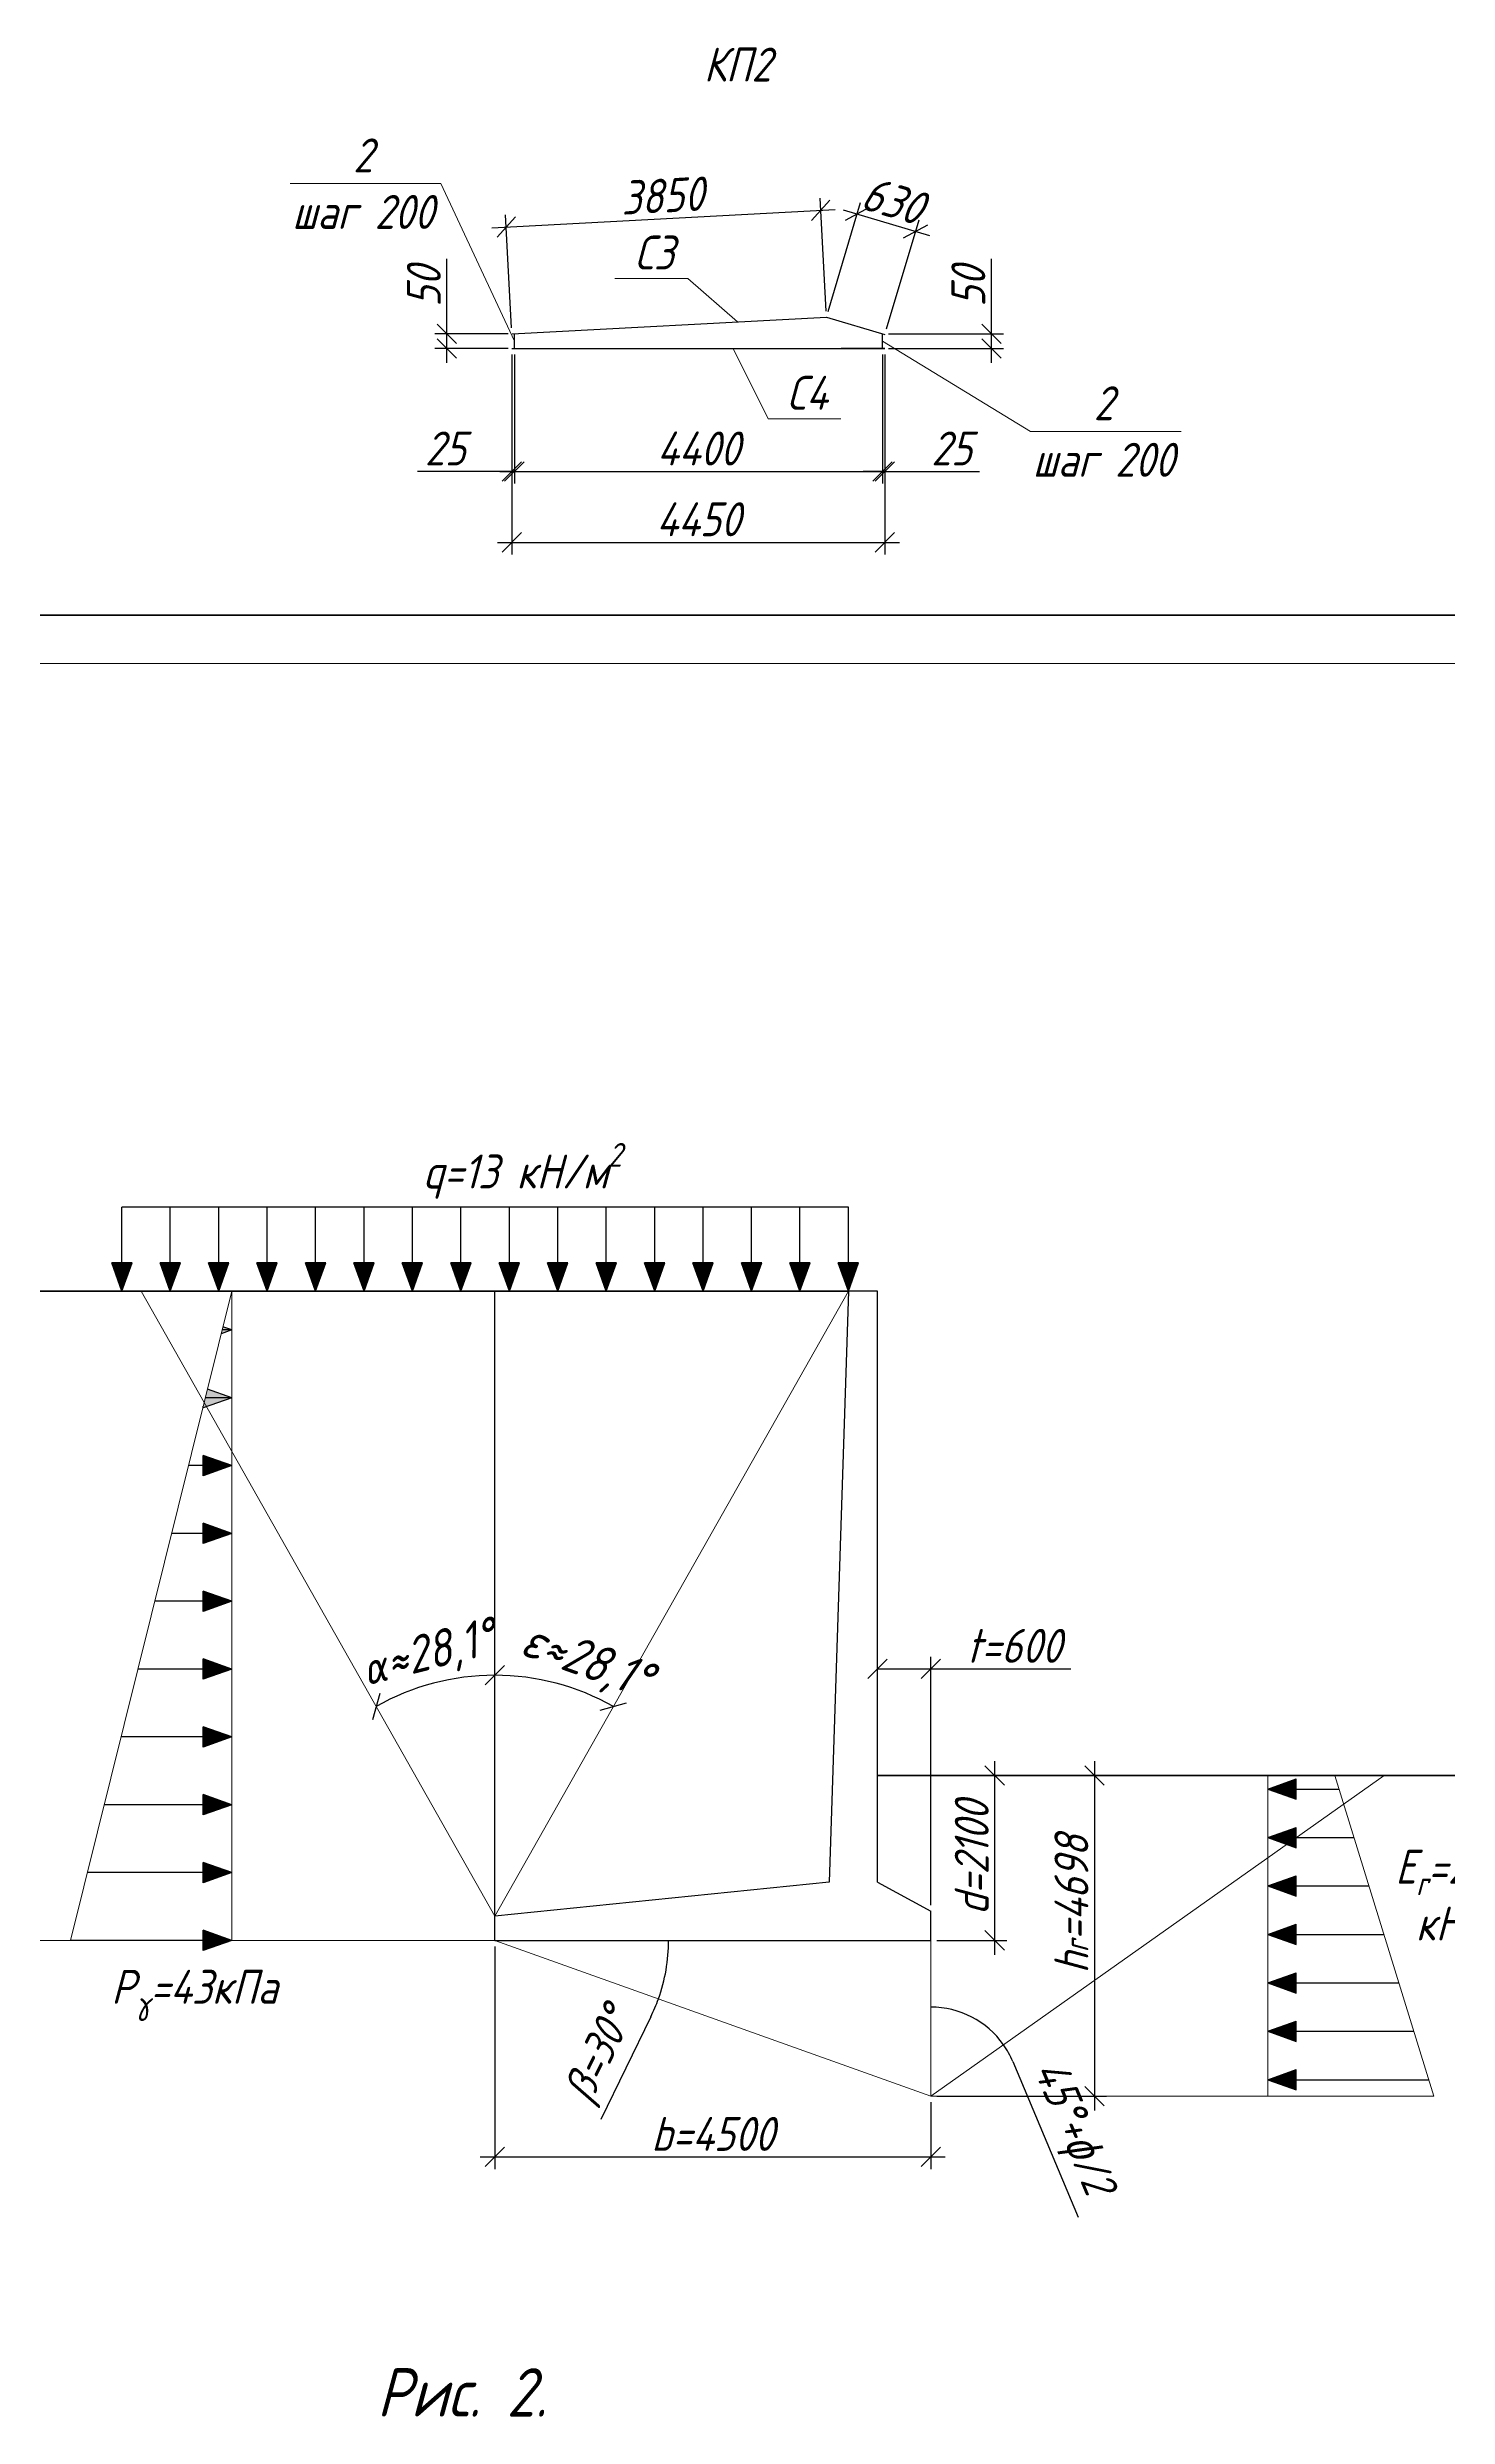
# Model space of a CAD drawing. Header units: millimetres. Extents: x -1004 to 900128, y -352756 to 107728.
# Drawn here: x 191849 to 206302, y 47634 to 72089 of the extents above; entities that cross this region are included whole.
import ezdxf

# ---------------------------------------------------------------- set-up
doc = ezdxf.new("R2010")
doc.units = ezdxf.units.MM
doc.linetypes.add('ACAD_ISO02W100', pattern=[15, 12, -3])
doc.linetypes.add('ACAD_ISO04W100', pattern=[30, 24, -3, 0, -3])
for name, color, linetype, lineweight in [('axles', 152, 'ACAD_ISO04W100', 20), ('basic', 95, 'Continuous', 30), ('frame', 173, 'Continuous', 40), ('hatch', 117, 'ACAD_ISO02W100', 25), ('size', 45, 'Continuous', 20), ('text', 13, 'Continuous', 20), ('thick', 42, 'Continuous', 35), ('thin', 153, 'Continuous', 18)]:
    doc.layers.add(name, color=color, linetype=linetype, lineweight=lineweight)
doc.styles.add('Structures', font='isocpeur.ttf', dxfattribs={"width": 0.85, "oblique": 15})
doc.styles.add('structures 5', font='isocpeur.ttf', dxfattribs={"width": 0.85, "oblique": 15, "height": 5})
doc.dimstyles.new('structures 3.5', dxfattribs={"dimtxt": 3.5, "dimasz": 2, "dimexe": 1.25, "dimexo": 0.625, "dimtad": 1, "dimtxsty": 'Structures', "dimblk": 'OBLIQUE', "dimcen": 2.5, "dimdle": 1.5, "dimadec": 0, "dimazin": 0, "dimtfac": 1, "dimtmove": 0, "dimatfit": 3, "dimfxl": 1, "dimarcsym": 0})

# ---------------------------------------------------------------- blocks, each defined once
blk = doc.blocks.new('_Oblique')
at = {"color": 0, "linetype": 'ByBlock', "lineweight": -2}
blk.add_line((-0.5, -0.5), (0.5, 0.5), dxfattribs=at)
blk = doc.blocks.new('*D313')
at = {"layer": 'Defpoints', "color": 0, "transparency": 16777216}
for p in [(196467, 59250), (200117, 59250), (196892, 55249), (196467, 52800), (196467, 52800)]:
    blk.add_point(p, dxfattribs=at)
at = {"layer": 'size', "color": 0, "lineweight": -2, "transparency": 16777216}
blk.add_arc((196467, 52800), 2486, 60.4948, 90, dxfattribs=at)
at = {"layer": 'size', "color": 0, "lineweight": -2, "transparency": 16777216, "xscale": 200, "yscale": 200, "zscale": 200}
for p, rotation in [((196467, 55286), 180.0000000000001), ((197692, 54963), 330.4948485991385)]:
    blk.add_blockref('_Oblique', p, dxfattribs=dict(at, rotation=rotation))
at = {"layer": 'size', "color": 0, "transparency": 16777216, "insert": (197402, 55414), "char_height": 350, "attachment_point": 5, "rotation": 340.3299, "style": 'Structures'}
blk.add_mtext('{\\H1.08333x;ε≈28,1%%D}', dxfattribs=at)
blk = doc.blocks.new('*D314')
at = {"layer": 'Defpoints', "color": 0, "transparency": 16777216}
for p in [(196467, 52550), (200967, 50943), (200967, 50314)]:
    blk.add_point(p, dxfattribs=at)
at = {"layer": 'size', "color": 0, "lineweight": -2, "transparency": 16777216}
for p, q in [((196467, 52488), (196467, 50189)), ((200967, 50881), (200967, 50189)), ((196317, 50314), (201117, 50314))]:
    blk.add_line(p, q, dxfattribs=at)
at = {"layer": 'size', "color": 0, "lineweight": -2, "transparency": 16777216, "xscale": 200, "yscale": 200, "zscale": 200, "rotation": 180}
blk.add_blockref('_Oblique', (196467, 50314), dxfattribs=at)
at = {"layer": 'size', "color": 0, "lineweight": -2, "transparency": 16777216, "xscale": 200, "yscale": 200, "zscale": 200}
blk.add_blockref('_Oblique', (200967, 50314), dxfattribs=at)
at = {"layer": 'size', "color": 0, "transparency": 16777216, "insert": (198717, 50552), "char_height": 350, "attachment_point": 5, "style": 'Structures'}
blk.add_mtext('b=4500', dxfattribs=at)
blk = doc.blocks.new('*D315')
at = {"layer": 'Defpoints', "color": 0, "transparency": 16777216}
for p in [(200417, 54250), (201627, 54250), (200967, 52550)]:
    blk.add_point(p, dxfattribs=at)
at = {"layer": 'size', "color": 0, "lineweight": -2, "transparency": 16777216}
for p, q in [((201627, 52400), (201627, 54400)), ((200480, 54250), (201752, 54250)), ((201030, 52550), (201752, 52550))]:
    blk.add_line(p, q, dxfattribs=at)
at = {"layer": 'size', "color": 0, "lineweight": -2, "transparency": 16777216, "xscale": 200, "yscale": 200, "zscale": 200}
for p, rotation in [((201627, 54250), 90), ((201627, 52550), 270)]:
    blk.add_blockref('_Oblique', p, dxfattribs=dict(at, rotation=rotation))
at = {"layer": 'size', "color": 0, "transparency": 16777216, "insert": (201390, 53400), "char_height": 350, "attachment_point": 5, "rotation": 90, "style": 'Structures'}
blk.add_mtext('d=2100', dxfattribs=at)
blk = doc.blocks.new('*D317')
at = {"layer": 'Defpoints', "color": 0, "transparency": 16777216}
for p in [(200417, 55352), (200417, 54250), (200967, 52850)]:
    blk.add_point(p, dxfattribs=at)
at = {"layer": 'size', "color": 0, "lineweight": -2, "transparency": 16777216}
for p, q in [((200417, 54313), (200417, 55477)), ((200417, 55352), (201117, 55352)), ((200967, 52913), (200967, 55477)), ((200967, 55352), (202413, 55352))]:
    blk.add_line(p, q, dxfattribs=at)
at = {"layer": 'size', "color": 0, "lineweight": -2, "transparency": 16777216, "xscale": 200, "yscale": 200, "zscale": 200, "rotation": 180}
blk.add_blockref('_Oblique', (200417, 55352), dxfattribs=at)
at = {"layer": 'size', "color": 0, "lineweight": -2, "transparency": 16777216, "xscale": 200, "yscale": 200, "zscale": 200}
blk.add_blockref('_Oblique', (200967, 55352), dxfattribs=at)
at = {"layer": 'size', "color": 0, "transparency": 16777216, "insert": (201828, 55590), "char_height": 350, "attachment_point": 5, "style": 'Structures'}
blk.add_mtext('t=600', dxfattribs=at)
blk = doc.blocks.new('*D318')
at = {"layer": 'Defpoints', "color": 0, "transparency": 16777216}
for p in [(202495, 54250), (200967, 50943), (202656, 50943)]:
    blk.add_point(p, dxfattribs=at)
at = {"layer": 'size', "color": 0, "lineweight": -2, "transparency": 16777216}
for p, q in [((202656, 54400), (202656, 50793)), ((202558, 54250), (202781, 54250)), ((201030, 50943), (202781, 50943))]:
    blk.add_line(p, q, dxfattribs=at)
at = {"layer": 'size', "color": 0, "lineweight": -2, "transparency": 16777216, "xscale": 200, "yscale": 200, "zscale": 200}
for p, rotation in [((202656, 54250), 90), ((202656, 50943), 270)]:
    blk.add_blockref('_Oblique', p, dxfattribs=dict(at, rotation=rotation))
at = {"layer": 'size', "color": 0, "transparency": 16777216, "insert": (202419, 52923), "char_height": 350, "attachment_point": 5, "rotation": 90, "style": 'Structures'}
blk.add_mtext('h{\\H0.7x;\\S^ r;}=4698', dxfattribs=at)
blk = doc.blocks.new('*D319')
at = {"layer": 'Defpoints', "color": 0, "transparency": 16777216}
for p in [(196467, 52550), (196467, 52550), (198250, 52345), (200967, 52550), (200967, 50942)]:
    blk.add_point(p, dxfattribs=at)
at = {"layer": 'size', "color": 0, "lineweight": -2, "transparency": 16777216}
blk.add_line((198079, 51762), (197560, 50699), dxfattribs=at)
for start, end in [(340.3359, 0), (333.9455, 340.3359)]:
    blk.add_arc((196467, 52550), 1794, start, end, dxfattribs=at)
at = {"layer": 'size', "color": 0, "transparency": 16777216, "insert": (197568, 51354), "char_height": 350, "attachment_point": 5, "rotation": 63.9455, "style": 'Structures'}
blk.add_mtext('{\\H0.95833x;β=30%%D}', dxfattribs=at)
blk = doc.blocks.new('_None')
blk = doc.blocks.new('*D320')
at = {"layer": 'Defpoints', "color": 0, "transparency": 16777216}
for p in [(205647, 54250), (200967, 52550), (201255, 51815), (200967, 50942), (200967, 50942)]:
    blk.add_point(p, dxfattribs=at)
at = {"layer": 'size', "color": 0, "lineweight": -2, "transparency": 16777216}
blk.add_line((201815, 51298), (202488, 49694), dxfattribs=at)
for start, end in [(35.2586, 90), (22.7695, 35.2586)]:
    blk.add_arc((200967, 50942), 919, start, end, dxfattribs=at)
at = {"layer": 'size', "color": 0, "transparency": 16777216, "insert": (202417, 50607), "char_height": 350, "attachment_point": 5, "rotation": 292.7695, "style": 'Structures'}
blk.add_mtext('45%%D+{\\H0.95833x;ϕ/2}', dxfattribs=at)
blk = doc.blocks.new('*D316')
at = {"layer": 'Defpoints', "color": 0, "transparency": 16777216}
for p in [(192817, 59250), (196467, 57860), (195631, 55140), (196467, 52800), (196467, 52800)]:
    blk.add_point(p, dxfattribs=at)
at = {"layer": 'size', "color": 0, "lineweight": -2, "transparency": 16777216}
blk.add_arc((196467, 52800), 2486, 90, 119.5052, dxfattribs=at)
at = {"layer": 'size', "color": 0, "lineweight": -2, "transparency": 16777216, "xscale": 200, "yscale": 200, "zscale": 200}
blk.add_blockref('_Oblique', (196467, 55286), dxfattribs=at)
at = {"layer": 'size', "color": 0, "lineweight": -2, "transparency": 16777216, "xscale": 200, "yscale": 200, "zscale": 200, "rotation": 209.5051514008615}
blk.add_blockref('_Oblique', (195243, 54963), dxfattribs=at)
at = {"layer": 'size', "color": 0, "transparency": 16777216, "insert": (195781, 55489), "char_height": 350, "width": 1326.72, "attachment_point": 5, "rotation": 14.3127, "style": 'Structures'}
blk.add_mtext('{\\H0.95833x;α\\H1.13044x;≈28,1%%D}', dxfattribs=at)
blk = doc.blocks.new('*D508')
at = {"layer": 'Defpoints', "color": 0, "transparency": 16777216}
for p in [(199831, 70408), (199890, 69305), (196645, 69131)]:
    blk.add_point(p, dxfattribs=at)
at = {"layer": 'size', "color": 0, "lineweight": -2, "transparency": 16777216}
for p, q in [((199887, 69367), (199824, 70533)), ((196436, 70227), (199981, 70416)), ((196641, 69193), (196579, 70359))]:
    blk.add_line(p, q, dxfattribs=at)
at = {"layer": 'size', "color": 0, "lineweight": -2, "transparency": 16777216, "xscale": 200, "yscale": 200, "zscale": 200}
for p, rotation in [((199831, 70408), 3.060367913369367), ((196586, 70235), 183.0603679133693)]:
    blk.add_blockref('_Oblique', p, dxfattribs=dict(at, rotation=rotation))
at = {"layer": 'size', "color": 0, "transparency": 16777216, "insert": (198196, 70558), "char_height": 350, "attachment_point": 5, "rotation": 3.0604, "style": 'Structures'}
blk.add_mtext('3850', dxfattribs=at)
blk = doc.blocks.new('*D509')
at = {"layer": 'Defpoints', "color": 0, "transparency": 16777216}
for p in [(200811, 70190), (199890, 69305), (200494, 69125)]:
    blk.add_point(p, dxfattribs=at)
at = {"layer": 'size', "color": 0, "lineweight": -2, "transparency": 16777216}
for p, q in [((199908, 69364), (200243, 70489)), ((200063, 70412), (200955, 70147)), ((200512, 69185), (200847, 70310))]:
    blk.add_line(p, q, dxfattribs=at)
at = {"layer": 'size', "color": 0, "lineweight": -2, "transparency": 16777216, "xscale": 200, "yscale": 200, "zscale": 200}
for p, rotation in [((200207, 70370), 163.4311708203997), ((200811, 70190), 343.4311708203997)]:
    blk.add_blockref('_Oblique', p, dxfattribs=dict(at, rotation=rotation))
at = {"layer": 'size', "color": 0, "transparency": 16777216, "insert": (200577, 70507), "char_height": 350, "attachment_point": 5, "rotation": 343.4312, "style": 'Structures'}
blk.add_mtext('630', dxfattribs=at)
blk = doc.blocks.new('*D510')
at = {"layer": 'Defpoints', "color": 0, "transparency": 16777216}
for p in [(196669, 68982), (200469, 68982), (200469, 67711)]:
    blk.add_point(p, dxfattribs=at)
at = {"layer": 'size', "color": 0, "lineweight": -2, "transparency": 16777216}
for p, q in [((196669, 68920), (196669, 67586)), ((200469, 68920), (200469, 67586)), ((196519, 67711), (200619, 67711))]:
    blk.add_line(p, q, dxfattribs=at)
at = {"layer": 'size', "color": 0, "lineweight": -2, "transparency": 16777216, "xscale": 200, "yscale": 200, "zscale": 200, "rotation": 180}
blk.add_blockref('_Oblique', (196669, 67711), dxfattribs=at)
at = {"layer": 'size', "color": 0, "lineweight": -2, "transparency": 16777216, "xscale": 200, "yscale": 200, "zscale": 200}
blk.add_blockref('_Oblique', (200469, 67711), dxfattribs=at)
at = {"layer": 'size', "color": 0, "transparency": 16777216, "insert": (198569, 67949), "char_height": 350, "attachment_point": 5, "style": 'Structures'}
blk.add_mtext('4400', dxfattribs=at)
blk = doc.blocks.new('*D511')
at = {"layer": 'Defpoints', "color": 0, "transparency": 16777216}
for p in [(200469, 68982), (200494, 68982), (200494, 67711)]:
    blk.add_point(p, dxfattribs=at)
at = {"layer": 'size', "color": 0, "lineweight": -2, "transparency": 16777216}
for p, q in [((200469, 68920), (200469, 67586)), ((200494, 68920), (200494, 67586)), ((200469, 67711), (200269, 67711)), ((200469, 67711), (200494, 67711)), ((200494, 67711), (201470, 67711))]:
    blk.add_line(p, q, dxfattribs=at)
at = {"layer": 'size', "color": 0, "lineweight": -2, "transparency": 16777216, "xscale": 200, "yscale": 200, "zscale": 200}
blk.add_blockref('_Oblique', (200469, 67711), dxfattribs=at)
at = {"layer": 'size', "color": 0, "lineweight": -2, "transparency": 16777216, "xscale": 200, "yscale": 200, "zscale": 200, "rotation": 180}
blk.add_blockref('_Oblique', (200494, 67711), dxfattribs=at)
at = {"layer": 'size', "color": 0, "transparency": 16777216, "insert": (201182, 67949), "char_height": 350, "attachment_point": 5, "style": 'Structures'}
blk.add_mtext('25', dxfattribs=at)
blk = doc.blocks.new('*D512')
at = {"layer": 'Defpoints', "color": 0, "transparency": 16777216}
for p in [(196644, 68982), (196669, 68982), (196644, 67711)]:
    blk.add_point(p, dxfattribs=at)
at = {"layer": 'size', "color": 0, "lineweight": -2, "transparency": 16777216}
for p, q in [((196644, 68920), (196644, 67586)), ((196669, 68920), (196669, 67586)), ((196644, 67711), (195668, 67711)), ((196669, 67711), (196644, 67711)), ((196669, 67711), (196869, 67711))]:
    blk.add_line(p, q, dxfattribs=at)
at = {"layer": 'size', "color": 0, "lineweight": -2, "transparency": 16777216, "xscale": 200, "yscale": 200, "zscale": 200}
blk.add_blockref('_Oblique', (196644, 67711), dxfattribs=at)
at = {"layer": 'size', "color": 0, "lineweight": -2, "transparency": 16777216, "xscale": 200, "yscale": 200, "zscale": 200, "rotation": 180}
blk.add_blockref('_Oblique', (196669, 67711), dxfattribs=at)
at = {"layer": 'size', "color": 0, "transparency": 16777216, "insert": (195956, 67949), "char_height": 350, "attachment_point": 5, "style": 'Structures'}
blk.add_mtext('25', dxfattribs=at)
blk = doc.blocks.new('*D513')
at = {"layer": 'Defpoints', "color": 0, "transparency": 16777216}
for p in [(196644, 68982), (200494, 68982), (200494, 66980)]:
    blk.add_point(p, dxfattribs=at)
at = {"layer": 'size', "color": 0, "lineweight": -2, "transparency": 16777216}
for p, q in [((196644, 68920), (196644, 66855)), ((200494, 68920), (200494, 66855)), ((196494, 66980), (200644, 66980))]:
    blk.add_line(p, q, dxfattribs=at)
at = {"layer": 'size', "color": 0, "lineweight": -2, "transparency": 16777216, "xscale": 200, "yscale": 200, "zscale": 200, "rotation": 180}
blk.add_blockref('_Oblique', (196644, 66980), dxfattribs=at)
at = {"layer": 'size', "color": 0, "lineweight": -2, "transparency": 16777216, "xscale": 200, "yscale": 200, "zscale": 200}
blk.add_blockref('_Oblique', (200494, 66980), dxfattribs=at)
at = {"layer": 'size', "color": 0, "transparency": 16777216, "insert": (198569, 67218), "char_height": 350, "attachment_point": 5, "style": 'Structures'}
blk.add_mtext('4450', dxfattribs=at)
blk = doc.blocks.new('*D514')
at = {"layer": 'Defpoints', "color": 0, "transparency": 16777216}
for p in [(195972, 69132), (196669, 69132), (196669, 68982)]:
    blk.add_point(p, dxfattribs=at)
at = {"layer": 'size', "color": 0, "lineweight": -2, "transparency": 16777216}
for p, q in [((195972, 69132), (195972, 69908)), ((196606, 69132), (195847, 69132)), ((196606, 68982), (195847, 68982)), ((195972, 68832), (195972, 69132))]:
    blk.add_line(p, q, dxfattribs=at)
at = {"layer": 'size', "color": 0, "lineweight": -2, "transparency": 16777216, "xscale": 200, "yscale": 200, "zscale": 200}
for p, rotation in [((195972, 69132), 90), ((195972, 68982), 270)]:
    blk.add_blockref('_Oblique', p, dxfattribs=dict(at, rotation=rotation))
at = {"layer": 'size', "color": 0, "transparency": 16777216, "insert": (195735, 69620), "char_height": 350, "attachment_point": 5, "rotation": 90, "style": 'Structures'}
blk.add_mtext('50', dxfattribs=at)
blk = doc.blocks.new('*D515')
at = {"layer": 'Defpoints', "color": 0, "transparency": 16777216}
for p in [(200469, 69132), (200469, 68982), (201593, 69132)]:
    blk.add_point(p, dxfattribs=at)
at = {"layer": 'size', "color": 0, "lineweight": -2, "transparency": 16777216}
for p, q in [((201593, 69132), (201593, 69908)), ((200531, 69132), (201718, 69132)), ((200531, 68982), (201718, 68982)), ((201593, 68832), (201593, 69132))]:
    blk.add_line(p, q, dxfattribs=at)
at = {"layer": 'size', "color": 0, "lineweight": -2, "transparency": 16777216, "xscale": 200, "yscale": 200, "zscale": 200}
for p, rotation in [((201593, 69132), 90), ((201593, 68982), 270)]:
    blk.add_blockref('_Oblique', p, dxfattribs=dict(at, rotation=rotation))
at = {"layer": 'size', "color": 0, "transparency": 16777216, "insert": (201355, 69620), "char_height": 350, "attachment_point": 5, "rotation": 90, "style": 'Structures'}
blk.add_mtext('50', dxfattribs=at)

msp = doc.modelspace()

# ---------------------------------------------------------------- hatches: boundary and pattern name
at = {"layer": 'basic'}
h = msp.add_hatch(color=256, dxfattribs=at)
h.dxf.hatch_style = 1
h.paths.add_polyline_path([(192512.536, 59544.659), (192617.461, 59250.002), (192617.461, 59544.659)])
h.paths.add_polyline_path([(192617.461, 59544.659), (192617.461, 59250.002), (192722.386, 59544.659)])
h = msp.add_hatch(color=256, dxfattribs=at)
h.dxf.hatch_style = 1
h.paths.add_polyline_path([(193012.536, 59544.659), (193117.461, 59250.002), (193117.461, 59544.659)])
h.paths.add_polyline_path([(193117.461, 59544.659), (193117.461, 59250.002), (193222.386, 59544.659)])
h = msp.add_hatch(color=256, dxfattribs=at)
h.dxf.hatch_style = 1
h.paths.add_polyline_path([(193512.536, 59544.659), (193617.461, 59250.002), (193617.461, 59544.659)])
h.paths.add_polyline_path([(193617.461, 59544.659), (193617.461, 59250.002), (193722.386, 59544.659)])
h = msp.add_hatch(color=256, dxfattribs=at)
h.dxf.hatch_style = 1
h.paths.add_polyline_path([(194012.536, 59544.659), (194117.461, 59250.002), (194117.461, 59544.659)])
h.paths.add_polyline_path([(194117.461, 59544.659), (194117.461, 59250.002), (194222.386, 59544.659)])
h = msp.add_hatch(color=256, dxfattribs=at)
h.dxf.hatch_style = 1
h.paths.add_polyline_path([(194512.536, 59544.659), (194617.461, 59250.002), (194617.461, 59544.659)])
h.paths.add_polyline_path([(194617.461, 59544.659), (194617.461, 59250.002), (194722.386, 59544.659)])
h = msp.add_hatch(color=256, dxfattribs=at)
h.dxf.hatch_style = 1
h.paths.add_polyline_path([(195012.536, 59544.659), (195117.461, 59250.002), (195117.461, 59544.659)])
h.paths.add_polyline_path([(195117.461, 59544.659), (195117.461, 59250.002), (195222.386, 59544.659)])
h = msp.add_hatch(color=256, dxfattribs=at)
h.dxf.hatch_style = 1
h.paths.add_polyline_path([(195512.536, 59544.659), (195617.461, 59250.002), (195617.461, 59544.659)])
h.paths.add_polyline_path([(195617.461, 59544.659), (195617.461, 59250.002), (195722.386, 59544.659)])
h = msp.add_hatch(color=256, dxfattribs=at)
h.dxf.hatch_style = 1
h.paths.add_polyline_path([(196012.536, 59544.659), (196117.461, 59250.002), (196117.461, 59544.659)])
h.paths.add_polyline_path([(196117.461, 59544.659), (196117.461, 59250.002), (196222.386, 59544.659)])
h = msp.add_hatch(color=256, dxfattribs=at)
h.dxf.hatch_style = 1
h.paths.add_polyline_path([(196512.536, 59544.659), (196617.461, 59250.002), (196617.461, 59544.659)])
h.paths.add_polyline_path([(196617.461, 59544.659), (196617.461, 59250.002), (196722.386, 59544.659)])
h = msp.add_hatch(color=256, dxfattribs=at)
h.dxf.hatch_style = 1
h.paths.add_polyline_path([(197012.536, 59544.659), (197117.461, 59250.002), (197117.461, 59544.659)])
h.paths.add_polyline_path([(197117.461, 59544.659), (197117.461, 59250.002), (197222.386, 59544.659)])
h = msp.add_hatch(color=256, dxfattribs=at)
h.dxf.hatch_style = 1
h.paths.add_polyline_path([(197512.536, 59544.659), (197617.461, 59250.002), (197617.461, 59544.659)])
h.paths.add_polyline_path([(197617.461, 59544.659), (197617.461, 59250.002), (197722.386, 59544.659)])
h = msp.add_hatch(color=256, dxfattribs=at)
h.dxf.hatch_style = 1
h.paths.add_polyline_path([(198012.536, 59544.659), (198117.461, 59250.002), (198117.461, 59544.659)])
h.paths.add_polyline_path([(198117.461, 59544.659), (198117.461, 59250.002), (198222.386, 59544.659)])
h = msp.add_hatch(color=256, dxfattribs=at)
h.dxf.hatch_style = 1
h.paths.add_polyline_path([(198512.536, 59544.659), (198617.461, 59250.002), (198617.461, 59544.659)])
h.paths.add_polyline_path([(198617.461, 59544.659), (198617.461, 59250.002), (198722.386, 59544.659)])
h = msp.add_hatch(color=256, dxfattribs=at)
h.dxf.hatch_style = 1
h.paths.add_polyline_path([(199012.536, 59544.659), (199117.461, 59250.002), (199117.461, 59544.659)])
h.paths.add_polyline_path([(199117.461, 59544.659), (199117.461, 59250.002), (199222.386, 59544.659)])
h = msp.add_hatch(color=256, dxfattribs=at)
h.dxf.hatch_style = 1
h.paths.add_polyline_path([(199512.536, 59544.659), (199617.461, 59250.002), (199617.461, 59544.659)])
h.paths.add_polyline_path([(199617.461, 59544.659), (199617.461, 59250.002), (199722.386, 59544.659)])
h = msp.add_hatch(color=256, dxfattribs=at)
h.dxf.hatch_style = 1
h.paths.add_polyline_path([(200012.536, 59544.659), (200117.461, 59250.002), (200117.461, 59544.659)])
h.paths.add_polyline_path([(200117.461, 59544.659), (200117.461, 59250.002), (200222.386, 59544.659)])
h = msp.add_hatch(color=256, dxfattribs=at)
h.dxf.hatch_style = 1
h.paths.add_polyline_path([(193661.133, 58882.488), (193653.069, 58850.002), (193752.362, 58850.002)])
h.paths.add_polyline_path([(193752.362, 58850.002), (193653.069, 58850.002), (193643.441, 58811.216)])
h.paths.add_polyline_path([(193752.362, 58150.002), (193479.307, 58150.002), (193467.304, 58101.649), (193492.339, 58057.41)])
h.paths.add_polyline_path([(193501.483, 58239.339), (193479.307, 58150.002), (193752.362, 58150.002)])
h.paths.add_polyline_path([(193467.304, 58101.649), (193457.706, 58062.982), (193457.706, 58045.077), (193492.339, 58057.41)])
h = msp.add_hatch(color=256, dxfattribs=at)
h.dxf.hatch_style = 1
h.paths.add_polyline_path([(193457.706, 57554.927), (193752.362, 57450.002), (193457.706, 57450.002)])
h.paths.add_polyline_path([(193457.706, 57450.002), (193752.362, 57450.002), (193457.706, 57345.077)])
h = msp.add_hatch(color=256, dxfattribs=at)
h.dxf.hatch_style = 1
h.paths.add_polyline_path([(193457.706, 56854.927), (193752.362, 56750.002), (193457.706, 56750.002)])
h.paths.add_polyline_path([(193457.706, 56750.002), (193752.362, 56750.002), (193457.706, 56645.077)])
h = msp.add_hatch(color=256, dxfattribs=at)
h.dxf.hatch_style = 1
h.paths.add_polyline_path([(193457.706, 56154.927), (193752.362, 56050.002), (193457.706, 56050.002)])
h.paths.add_polyline_path([(193457.706, 56050.002), (193752.362, 56050.002), (193457.706, 55945.077)])
h = msp.add_hatch(color=256, dxfattribs=at)
h.dxf.hatch_style = 1
h.paths.add_polyline_path([(193457.706, 55454.927), (193752.362, 55350.002), (193457.706, 55350.002)])
h.paths.add_polyline_path([(193457.706, 55350.002), (193752.362, 55350.002), (193457.706, 55245.077)])
h = msp.add_hatch(color=256, dxfattribs=at)
h.dxf.hatch_style = 1
h.paths.add_polyline_path([(193457.706, 54754.927), (193752.362, 54650.002), (193457.706, 54650.002)])
h.paths.add_polyline_path([(193457.706, 54650.002), (193752.362, 54650.002), (193457.706, 54545.077)])
h = msp.add_hatch(color=256, dxfattribs=at)
h.dxf.hatch_style = 1
h.paths.add_polyline_path([(193457.706, 54054.927), (193752.362, 53950.002), (193457.706, 53950.002)])
h.paths.add_polyline_path([(193457.706, 53950.002), (193752.362, 53950.002), (193457.706, 53845.077)])
h = msp.add_hatch(color=256, dxfattribs=at)
h.dxf.hatch_style = 1
h.paths.add_polyline_path([(204740.69, 54216.2), (204446.033, 54111.275), (204740.69, 54111.275)])
h.paths.add_polyline_path([(204740.69, 54111.275), (204446.033, 54111.275), (204740.69, 54006.35)])
h = msp.add_hatch(color=256, dxfattribs=at)
h.dxf.hatch_style = 1
h.paths.add_polyline_path([(204740.69, 53716.2), (204446.033, 53611.275), (204740.69, 53611.275)])
h.paths.add_polyline_path([(204740.69, 53611.275), (204446.033, 53611.275), (204740.69, 53506.35)])
h = msp.add_hatch(color=256, dxfattribs=at)
h.dxf.hatch_style = 1
h.paths.add_polyline_path([(193457.706, 53354.927), (193752.362, 53250.002), (193457.706, 53250.002)])
h.paths.add_polyline_path([(193457.706, 53250.002), (193752.362, 53250.002), (193457.706, 53145.077)])
h = msp.add_hatch(color=256, dxfattribs=at)
h.dxf.hatch_style = 1
h.paths.add_polyline_path([(204740.69, 53216.2), (204446.033, 53111.275), (204740.69, 53111.275)])
h.paths.add_polyline_path([(204740.69, 53111.275), (204446.033, 53111.275), (204740.69, 53006.35)])
h = msp.add_hatch(color=256, dxfattribs=at)
h.dxf.hatch_style = 1
h.paths.add_polyline_path([(193457.706, 52654.927), (193752.362, 52550.002), (193457.706, 52550.002)])
h.paths.add_polyline_path([(193457.706, 52550.002), (193752.362, 52550.002), (193457.706, 52445.077)])
h = msp.add_hatch(color=256, dxfattribs=at)
h.dxf.hatch_style = 1
h.paths.add_polyline_path([(204740.69, 52716.2), (204446.033, 52611.275), (204740.69, 52611.275)])
h.paths.add_polyline_path([(204740.69, 52611.275), (204446.033, 52611.275), (204740.69, 52506.35)])
h = msp.add_hatch(color=256, dxfattribs=at)
h.dxf.hatch_style = 1
h.paths.add_polyline_path([(204740.69, 52216.2), (204446.033, 52111.275), (204740.69, 52111.275)])
h.paths.add_polyline_path([(204740.69, 52111.275), (204446.033, 52111.275), (204740.69, 52006.35)])
h = msp.add_hatch(color=256, dxfattribs=at)
h.dxf.hatch_style = 1
h.paths.add_polyline_path([(204740.69, 51716.2), (204446.033, 51611.275), (204740.69, 51611.275)])
h.paths.add_polyline_path([(204740.69, 51611.275), (204446.033, 51611.275), (204740.69, 51506.35)])
h = msp.add_hatch(color=256, dxfattribs=at)
h.dxf.hatch_style = 1
h.paths.add_polyline_path([(204740.69, 51216.2), (204446.033, 51111.275), (204740.69, 51111.275)])
h.paths.add_polyline_path([(204740.69, 51111.275), (204446.033, 51111.275), (204740.69, 51006.35)])

# ---------------------------------------------------------------- linework, layer by layer
at = {"layer": 'axles', "ltscale": 0.2}
msp.add_line((196467.461, 52550.002), (188879.136, 52550.002), dxfattribs=at)
at = {"layer": 'basic'}
for p, q in [((196644.761, 69131.011), (199890.126, 69304.522)), ((199890.126, 69304.522), (200493.967, 69124.867)), ((196643.967, 68982.305), (200493.967, 68982.305)), ((196668.967, 68982.305), (196668.967, 69132.305)), ((200493.967, 68982.305), (200043.967, 68982.305)), ((200468.967, 68982.305), (200468.967, 69132.305)), ((192617.461, 59250.002), (192617.461, 60116.536)), ((200117.461, 60116.536), (192617.461, 60116.536)), ((193117.461, 59250.002), (193117.461, 60116.536)), ((193617.461, 59250.002), (193617.461, 60116.536)), ((194117.461, 59250.002), (194117.461, 60116.536)), ((194617.461, 59250.002), (194617.461, 60116.536)), ((195117.461, 59250.002), (195117.461, 60116.536)), ((195617.461, 59250.002), (195617.461, 60116.536)), ((196117.461, 59250.002), (196117.461, 60116.536)), ((196617.461, 59250.002), (196617.461, 60116.536)), ((197117.461, 59250.002), (197117.461, 60116.536)), ((197617.461, 59250.002), (197617.461, 60116.536)), ((198117.461, 59250.002), (198117.461, 60116.536)), ((198617.461, 59250.002), (198617.461, 60116.536)), ((199117.461, 59250.002), (199117.461, 60116.536)), ((199617.461, 59250.002), (199617.461, 60116.536)), ((200117.461, 59250.002), (200117.461, 60116.536)), ((192617.461, 59250.002), (192512.536, 59544.659)), ((192722.386, 59544.659), (192512.536, 59544.659)), ((192617.461, 59250.002), (192722.386, 59544.659)), ((193117.461, 59250.002), (193012.536, 59544.659)), ((193222.386, 59544.659), (193012.536, 59544.659)), ((193117.461, 59250.002), (193222.386, 59544.659)), ((193617.461, 59250.002), (193512.536, 59544.659)), ((193722.386, 59544.659), (193512.536, 59544.659)), ((193617.461, 59250.002), (193722.386, 59544.659)), ((194117.461, 59250.002), (194012.536, 59544.659)), ((194222.386, 59544.659), (194012.536, 59544.659)), ((194117.461, 59250.002), (194222.386, 59544.659)), ((194617.461, 59250.002), (194512.536, 59544.659)), ((194722.386, 59544.659), (194512.536, 59544.659)), ((194617.461, 59250.002), (194722.386, 59544.659)), ((195117.461, 59250.002), (195012.536, 59544.659)), ((195222.386, 59544.659), (195012.536, 59544.659)), ((195117.461, 59250.002), (195222.386, 59544.659)), ((195617.461, 59250.002), (195512.536, 59544.659)), ((195722.386, 59544.659), (195512.536, 59544.659)), ((195617.461, 59250.002), (195722.386, 59544.659)), ((196117.461, 59250.002), (196012.536, 59544.659)), ((196222.386, 59544.659), (196012.536, 59544.659)), ((196117.461, 59250.002), (196222.386, 59544.659)), ((196617.461, 59250.002), (196512.536, 59544.659)), ((196722.386, 59544.659), (196512.536, 59544.659)), ((196617.461, 59250.002), (196722.386, 59544.659)), ((197117.461, 59250.002), (197012.536, 59544.659)), ((197222.386, 59544.659), (197012.536, 59544.659)), ((197117.461, 59250.002), (197222.386, 59544.659)), ((197617.461, 59250.002), (197512.536, 59544.659)), ((197722.386, 59544.659), (197512.536, 59544.659)), ((197617.461, 59250.002), (197722.386, 59544.659)), ((198117.461, 59250.002), (198012.536, 59544.659)), ((198222.386, 59544.659), (198012.536, 59544.659)), ((198117.461, 59250.002), (198222.386, 59544.659)), ((198617.461, 59250.002), (198512.536, 59544.659)), ((198722.386, 59544.659), (198512.536, 59544.659)), ((198617.461, 59250.002), (198722.386, 59544.659)), ((199117.461, 59250.002), (199012.536, 59544.659)), ((199222.386, 59544.659), (199012.536, 59544.659)), ((199117.461, 59250.002), (199222.386, 59544.659)), ((199617.461, 59250.002), (199512.536, 59544.659)), ((199722.386, 59544.659), (199512.536, 59544.659)), ((199617.461, 59250.002), (199722.386, 59544.659)), ((200117.461, 59250.002), (200012.536, 59544.659)), ((200222.386, 59544.659), (200012.536, 59544.659)), ((200117.461, 59250.002), (200222.386, 59544.659)), ((200117.461, 59250.002), (199917.461, 53150.002)), ((200417.461, 59250.002), (200117.461, 59250.002)), ((200417.461, 53150.002), (200417.461, 59250.002)), ((193752.362, 58850.002), (193643.441, 58811.216)), ((193752.362, 58850.002), (193653.069, 58850.002)), ((193752.362, 58850.002), (193661.133, 58882.488)), ((193752.362, 58150.002), (193501.483, 58239.339)), ((193752.362, 58150.002), (193457.706, 58045.077)), ((193457.706, 58045.077), (193457.706, 58062.982)), ((193752.362, 58150.002), (193479.307, 58150.002)), ((193752.362, 57450.002), (193457.706, 57554.927)), ((193457.706, 57345.077), (193457.706, 57554.927)), ((193752.362, 57450.002), (193305.544, 57450.002)), ((193752.362, 57450.002), (193457.706, 57345.077)), ((193752.362, 56750.002), (193131.782, 56750.002)), ((193752.362, 56750.002), (193457.706, 56854.927)), ((193457.706, 56645.077), (193457.706, 56854.927)), ((193752.362, 56750.002), (193457.706, 56645.077)), ((193752.362, 56050.002), (192958.02, 56050.002)), ((193752.362, 56050.002), (193457.706, 56154.927)), ((193457.706, 55945.077), (193457.706, 56154.927)), ((193752.362, 56050.002), (193457.706, 55945.077)), ((193752.362, 55350.002), (192784.257, 55350.002)), ((193752.362, 55350.002), (193457.706, 55454.927)), ((193457.706, 55245.077), (193457.706, 55454.927)), ((193752.362, 55350.002), (193457.706, 55245.077)), ((193752.362, 54650.002), (192610.495, 54650.002)), ((193752.362, 54650.002), (193457.706, 54754.927)), ((193457.706, 54545.077), (193457.706, 54754.927)), ((193752.362, 54650.002), (193457.706, 54545.077)), ((193752.362, 53950.002), (193457.706, 54054.927)), ((193457.706, 53845.077), (193457.706, 54054.927)), ((204446.033, 54111.275), (204740.69, 54216.2)), ((204446.033, 54111.275), (205182.254, 54111.275)), ((204446.033, 54111.275), (204740.69, 54006.35)), ((204740.69, 54006.35), (204740.69, 54216.2)), ((193752.362, 53950.002), (192436.733, 53950.002)), ((193752.362, 53950.002), (193457.706, 53845.077)), ((204446.033, 53611.275), (204740.69, 53716.2)), ((204446.033, 53611.275), (205336.743, 53611.275)), ((204446.033, 53611.275), (204740.69, 53506.35)), ((204740.69, 53506.35), (204740.69, 53716.2)), ((193752.362, 53250.002), (193457.706, 53354.927)), ((193457.706, 53145.077), (193457.706, 53354.927)), ((193752.362, 53250.002), (192262.97, 53250.002)), ((193752.362, 53250.002), (193457.706, 53145.077)), ((199917.461, 53150.002), (196467.461, 52800.002)), ((200417.461, 53150.002), (200967.461, 52850.002)), ((204446.033, 53111.275), (204740.69, 53216.2)), ((204446.033, 53111.275), (205491.232, 53111.275)), ((204446.033, 53111.275), (204740.69, 53006.35)), ((204740.69, 53006.35), (204740.69, 53216.2)), ((200967.461, 52550.002), (200967.461, 52850.002)), ((193752.362, 52550.002), (193457.706, 52654.927)), ((193457.706, 52445.077), (193457.706, 52654.927)), ((196467.461, 52550.002), (196467.461, 52800.002)), ((204446.033, 52611.275), (204740.69, 52716.2)), ((204446.033, 52611.275), (205645.721, 52611.275)), ((204446.033, 52611.275), (204740.69, 52506.35)), ((204740.69, 52506.35), (204740.69, 52716.2)), ((193752.362, 52550.002), (192089.208, 52550.002)), ((193752.362, 52550.002), (193457.706, 52445.077)), ((196467.461, 52550.002), (200967.461, 52550.002)), ((204446.033, 52111.275), (204740.69, 52216.2)), ((204446.033, 52111.275), (205800.21, 52111.275)), ((204446.033, 52111.275), (204740.69, 52006.35)), ((204740.69, 52006.35), (204740.69, 52216.2)), ((204446.033, 51611.275), (204740.69, 51716.2)), ((204446.033, 51611.275), (205954.698, 51611.275)), ((204446.033, 51611.275), (204740.69, 51506.35)), ((204740.69, 51506.35), (204740.69, 51716.2)), ((204446.033, 51111.275), (204740.69, 51216.2)), ((204446.033, 51111.275), (206109.187, 51111.275)), ((204446.033, 51111.275), (204740.69, 51006.35)), ((204740.69, 51006.35), (204740.69, 51216.2))]:
    msp.add_line(p, q, dxfattribs=at)
at = {"layer": 'frame'}
msp.add_line((239212.385, 66228.489), (182312.385, 66228.489), dxfattribs=at)
at = {"layer": 'hatch', "ltscale": 0.4}
msp.add_line((196467.461, 52800.002), (196467.461, 59250.002), dxfattribs=at)
at = {"layer": 'thick'}
for p, q in [((200117.461, 59250.002), (189231.367, 59250.002)), ((200417.461, 54250.002), (207048.828, 54250.002))]:
    msp.add_line(p, q, dxfattribs=at)
at = {"layer": 'thin'}
for p, q in [((194353.727, 70682.226), (195908.495, 70682.226)), ((195908.495, 70682.226), (196668.967, 69057.305)), ((197707.636, 69701.925), (198460.672, 69701.925)), ((198460.672, 69701.925), (198972.035, 69255.437)), ((199287.189, 68253.982), (198928.96, 68982.305)), ((201997.595, 68124.23), (200468.967, 69057.305)), ((199287.189, 68253.982), (200040.225, 68253.982)), ((201997.595, 68124.23), (203552.364, 68124.23)), ((239712.385, 65728.489), (180312.385, 65728.489)), ((192089.208, 52550.002), (193752.362, 59250.002)), ((193752.362, 52550.002), (193752.362, 59250.002)), ((200967.461, 50941.948), (205646.758, 54250.002)), ((204446.033, 54250.002), (204446.033, 50943.002)), ((206161.18, 50943.002), (205139.39, 54250.002)), ((196467.461, 52550.002), (200967.461, 50941.948)), ((200967.461, 52550.002), (200967.461, 50941.948)), ((200967.461, 50943.002), (204446.033, 50943.002)), ((204446.033, 50943.002), (206161.18, 50943.002))]:
    msp.add_line(p, q, dxfattribs=at)
at = {"layer": 'thin', "ltscale": 0.4}
for q in [(192817.461, 59250.002), (200117.461, 59250.002)]:
    msp.add_line((196467.461, 52800.002), q, dxfattribs=at)
at = {"layer": 'thin'}
for points in [[(200117.461, 59250.002), (189231.367, 59250.002)], [(200417.461, 54250.002), (207048.828, 54250.002)]]:
    msp.add_lwpolyline(points, dxfattribs=at)

# ---------------------------------------------------------------- texts
at = {"layer": 'text', "attachment_point": 5}
for s, insert, char_height, width, style in [('КП2', (198972.035, 71911.117), 350, 793.67855, 'Structures'), ('2\\Pшаг 200', (195106.763, 70682.226), 350, 2180.48095, 'Structures'), ('С3', (198113.012, 69971.352), 350, 793.67855, 'Structures'), ('С4', (199692.566, 68523.409), 350, 793.67855, 'Structures'), ('2\\Pшаг 200', (202750.632, 68124.23), 350, 2180.48095, 'Structures'), ('\\A1;q=13 кН/м{\\H0.7x;\\S2^ ;}', (196749.861, 60492.25), 350, 3223.04031, 'structures 5'), ('\\A1;E{\\H0.7x;\\S^ r;\\H1.42857x;=2205 кН/м}', (206446.691, 53016.745), 350, 301.91968, 'structures 5'), ('\\A1;P{\\H0.67083x;\\S^ γ;}=43кПа', (193367.485, 52016.69), 350, 2245.88885, 'structures 5'), ('Рис. 2.', (196126.759, 47883.899), 500, 2515.89751, 'structures 5')]:
    msp.add_mtext(s, dxfattribs=dict(at, insert=insert, char_height=char_height, width=width, style=style))

# ---------------------------------------------------------------- dimensions: what is measured, and where the dimension line sits
at = {"layer": 'size'}
dim = msp.add_aligned_dim(p1=(196644.761, 69131.011), p2=(199890.126, 69304.522), distance=1105.117, text='3850', dimstyle='structures 3.5', dxfattribs=at)
dim.commit()
dim.dimension.update_dxf_attribs({"geometry": '*D508', "text_midpoint": (198195.764, 70558.469)})
for base, p1, p2, angle, text, picture, middle, dimtype in [((200810.876, 70190.033), (199890.126, 69304.522), (200493.967, 69124.867), 343.4311708, '630', '*D509', (200508.956, 70279.86), 161), ((202656.267, 50943.002), (202495, 54250.002), (200967.461, 50943.002), 90, 'h{\\H0.7x;\\S^ r;}=4698', '*D318', (202656.267, 52923.375), 160)]:
    dim = msp.add_linear_dim(base=base, p1=p1, p2=p2, angle=angle, text=text, dimstyle='structures 3.5', dxfattribs=at)
    dim.commit()
    dim.dimension.update_dxf_attribs({"geometry": picture, "text_midpoint": middle, "dimtype": dimtype})
for base, p1, p2, text, picture, middle in [((195972.473, 69132.305), (196668.967, 68982.305), (196668.967, 69132.305), '50', '*D514', (195734.973, 69620.196)), ((201592.674, 69132.305), (200468.967, 68982.305), (200468.967, 69132.305), '50', '*D515', (201355.174, 69620.196)), ((201627.254, 54250.002), (200967.461, 52550.002), (200417.461, 54250.002), 'd=2100', '*D315', (201389.754, 53400.002))]:
    dim = msp.add_linear_dim(base=base, p1=p1, p2=p2, angle=90, text=text, dimstyle='structures 3.5', dxfattribs=at)
    dim.commit()
    dim.dimension.update_dxf_attribs({"geometry": picture, "text_midpoint": middle})
for base, p1, p2, picture, middle in [((196643.967, 67711.223), (196668.967, 68982.305), (196643.967, 68982.305), '*D512', (195956.076, 67948.723)), ((200493.967, 67711.223), (200468.967, 68982.305), (200493.967, 68982.305), '*D511', (201181.858, 67948.723))]:
    dim = msp.add_linear_dim(base=base, p1=p1, p2=p2, dimstyle='structures 3.5', dxfattribs=at)
    dim.commit()
    dim.dimension.update_dxf_attribs({"geometry": picture, "text_midpoint": middle})
for base, p1, p2, text, picture, middle in [((200493.967, 66980.396), (196643.967, 68982.305), (200493.967, 68982.305), '4450', '*D513', (198568.967, 67217.896)), ((200468.967, 67711.223), (196668.967, 68982.305), (200468.967, 68982.305), '4400', '*D510', (198568.967, 67948.723)), ((200967.461, 50314.019), (196467.461, 52550.002), (200967.461, 50943.002), 'b=4500', '*D314', (198717.461, 50551.519))]:
    dim = msp.add_linear_dim(base=base, p1=p1, p2=p2, text=text, dimstyle='structures 3.5', dxfattribs=at)
    dim.commit()
    dim.dimension.update_dxf_attribs({"geometry": picture, "text_midpoint": middle})
for base, line1, line2, text, picture, middle in [((195630.821, 55140.494), ((196467.461, 52800.002), (192817.461, 59250.002)), ((196467.461, 52800.002), (196467.461, 57860.13)), '{\\H0.95833x;α\\H1.13044x;≈28,1%%D}', '*D316', (195853.001, 55208.385)), ((196892.02, 55249.005), ((196467.461, 52800.002), (200117.461, 59250.002)), ((196467.461, 52800.002), (196467.461, 59250.002)), '{\\H1.08333x;ε≈28,1%%D}', '*D313', (197304.1, 55140.494))]:
    dim = msp.add_angular_dim_2l(base=base, line1=line1, line2=line2, text=text, dimstyle='structures 3.5', override={"dimscale": 0, "dimblk1": 'Oblique', "dimblk2": 'Oblique', "dimsah": 1}, dxfattribs=at)
    dim.commit()
    dim.dimension.update_dxf_attribs({"geometry": picture, "text_midpoint": middle, "dimtype": 162})
dim = msp.add_linear_dim(base=(200417.461, 55352.025), p1=(200967.461, 52850.002), p2=(200417.461, 54250.002), text='t=600', dimstyle='structures 3.5', dxfattribs=at)
dim.commit()
dim.dimension.update_dxf_attribs({"geometry": '*D317', "text_midpoint": (201827.551, 55352.025), "dimtype": 160})
for base, line1, line2, text, picture, middle in [((201255.325, 51815.07), ((200967.461, 50941.948), (205646.758, 54250.002)), ((200967.461, 52550.002), (200967.461, 50941.948)), '45%%D+{\\H0.95833x;ϕ/2}', '*D320', (202417.093, 50607.35)), ((198249.85, 52345.201), ((196467.461, 52550.002), (200967.461, 50941.948)), ((196467.461, 52550.002), (200967.461, 52550.002)), '{\\H0.95833x;β=30%%D}', '*D319', (197567.51, 51353.947))]:
    dim = msp.add_angular_dim_2l(base=base, line1=line1, line2=line2, text=text, dimstyle='structures 3.5', override={"dimscale": 0, "dimblk1": 'None', "dimblk2": 'None', "dimsah": 1}, dxfattribs=at)
    dim.commit()
    dim.dimension.update_dxf_attribs({"geometry": picture, "text_midpoint": middle})

doc.saveas('drawing.dxf')
